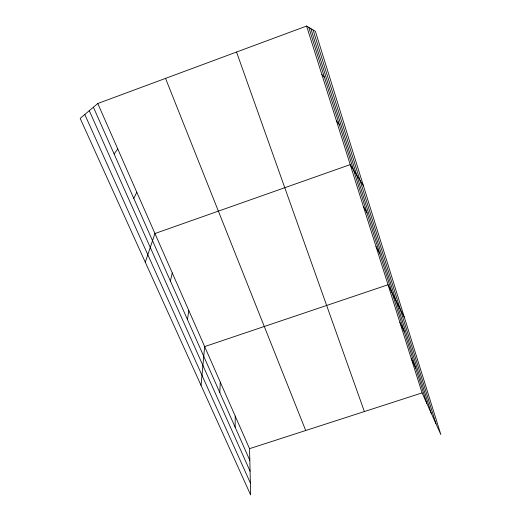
<?xml version="1.0" encoding="UTF-8"?>
<svg xmlns="http://www.w3.org/2000/svg" width="521" height="521" viewBox="0 0 521 521"><rect width="100%" height="100%" fill="white"/><g stroke="black" fill="none" stroke-linecap="round" stroke-linejoin="round"><path stroke-width="0.78" d="M235.14 427.213L235.225 416.097M219.797 392.573L220.279 382.108M201.041 385.364L204.662 346.595L388.047 284.759L404.478 317.686M187.456 319.549L188.823 310.575M170.4 281.047L172.269 272.919M145.3 262.239L154.945 233.519L350.223 164.623L363.482 185.925M133.786 198.377L136.795 192.242M114.106 153.936L117.766 148.96M97.785 103.516L80.169 118.371L250.653 494.95L249.546 448.666L97.785 103.516L306.602 26.05L315.387 31.345L440.831 434.534L422.088 392.899L306.602 26.05M249.546 448.666L422.088 392.899M321.867 74.542L324.466 77.329M336.39 120.677L339.36 124.799M363.417 206.524L367.025 212.926M376.012 246.531L379.894 253.909M399.9 322.414L404.25 331.506M411.238 358.428L415.784 368.262M84.793 114.47L250.367 482.993M89.286 110.68L250.087 471.245M93.409 107.209L249.826 460.362M165.541 78.378L305.71 430.515M236.534 52.041L364.368 411.551M308.777 27.366L426.816 403.404M313.075 29.951L435.986 423.762M310.829 28.596L431.225 413.192"/></g></svg>
